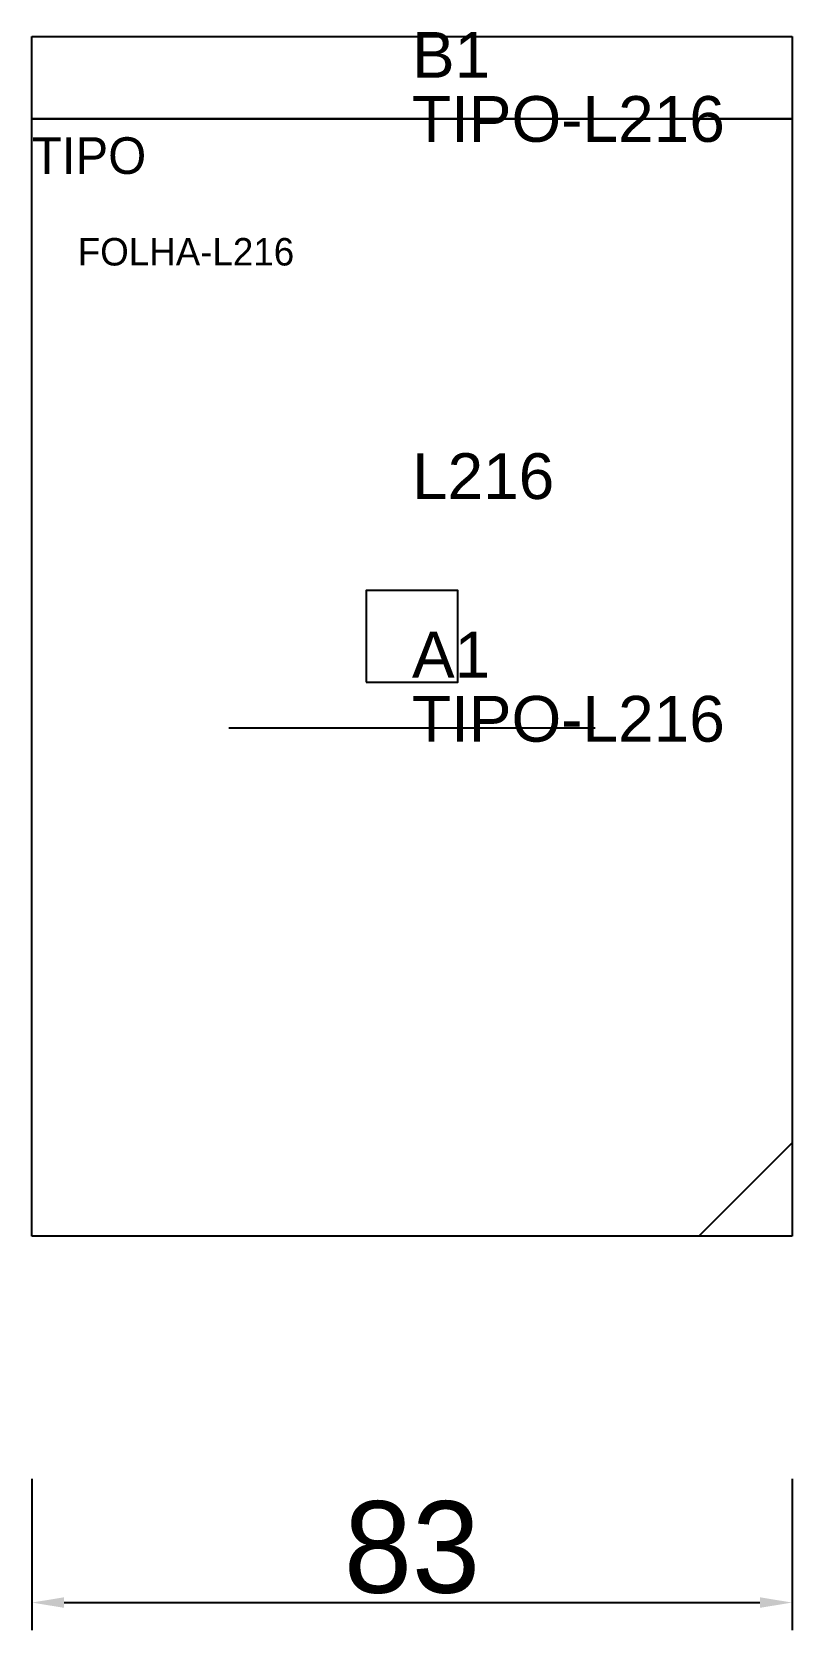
# Model space of a CAD drawing. Header units: metres. Extents: x 222 to 305, y 28 to 202.
import ezdxf

# ---------------------------------------------------------------- set-up
doc = ezdxf.new("R2010")
doc.units = ezdxf.units.M
for name, color, linetype in [('3', 3, 'CONTINUOUS'), ('AUX00', 7, 'CONTINUOUS'), ('COTA', 241, 'CONTINUOUS'), ('FOLHA', 255, 'CONTINUOUS'), ('Hachura', 251, 'CONTINUOUS'), ('NOMENCLATURA', 7, 'CONTINUOUS'), ('Nível', 160, 'CONTINUOUS'), ('Painéis', 200, 'CONTINUOUS'), ('Pilares', 5, 'CONTINUOUS'), ('SARR_2.2x7', 40, 'CONTINUOUS')]:
    doc.layers.add(name, color=color, linetype=linetype)
doc.styles.add('ARIAL', font='Arial.ttf')
doc.styles.add('STR_STANDARD', font='arial.ttf')
doc.dimstyles.new('EZ DXF', dxfattribs={"dimtxt": 10, "dimasz": 3.5, "dimexe": 3, "dimexo": 1.5, "dimgap": 1, "dimtad": 1, "dimdec": 1, "dimdsep": 46, "dimcen": 2.5, "dimazin": 3, "dimtfac": 1, "dimtmove": 0, "dimatfit": 3})

msp = doc.modelspace()

# ---------------------------------------------------------------- hatches: boundary and pattern name
at = {"layer": 'Hachura'}
h = msp.add_hatch(dxfattribs=at)
h.set_pattern_fill('ANSI31', scale=50)
h.paths.add_polyline_path([(222.2, 201.5), (305.2, 201.5), (305.2, 70.5), (222.2, 70.5)])
h = msp.add_hatch(dxfattribs=at)
h.set_pattern_fill('ANSI31', scale=50)
h.paths.add_polyline_path([(222.2, 201.5), (305.2, 201.5), (305.2, 70.5), (222.2, 70.5)])

# ---------------------------------------------------------------- linework, layer by layer
at = {"layer": '3'}
msp.add_lwpolyline([(222.2, 192.5), (305.2, 192.5)], close=True, dxfattribs=at)
msp.add_lwpolyline([(222.2, 192.5), (305.2, 192.5)], close=True, dxfattribs=at)
at = {"layer": 'Painéis', "color": 200}
for p, q in [((222.2, 201.5), (305.2, 201.5)), ((222.2, 70.5), (222.2, 201.5)), ((222.2, 201.5), (305.2, 201.5)), ((222.2, 70.5), (222.2, 201.5)), ((305.2, 201.5), (305.2, 70.5)), ((305.2, 201.5), (305.2, 70.5)), ((305.2, 70.5), (222.2, 70.5)), ((305.2, 70.5), (222.2, 70.5))]:
    msp.add_line(p, q, dxfattribs=at)
at = {"layer": 'Pilares'}
msp.add_lwpolyline([(258.7, 131), (268.7, 131), (268.7, 141), (258.7, 141)], close=True, dxfattribs=at)
msp.add_lwpolyline([(258.7, 131), (268.7, 131), (268.7, 141), (258.7, 141)], close=True, dxfattribs=at)
at = {"layer": 'SARR_2.2x7'}
msp.add_line((243.7, 126), (283.7, 126), dxfattribs=at)
msp.add_line((243.7, 126), (283.7, 126), dxfattribs=at)

# ---------------------------------------------------------------- texts
at = {"layer": '3', "style": 'STR_STANDARD'}
for s, p in [('B1', (263.7, 197)), ('B1', (263.7, 197)), ('A1', (263.7, 131.5)), ('A1', (263.7, 131.5))]:
    msp.add_text(s, height=5, dxfattribs=at).set_placement(p)
at = {"layer": 'AUX00', "style": 'STR_STANDARD'}
for p in [(263.7, 190), (263.7, 190), (263.7, 124.5), (263.7, 124.5)]:
    msp.add_text('TIPO-L216', height=5, dxfattribs=at).set_placement(p)
at = {"layer": 'FOLHA'}
msp.add_text('FOLHA-L216', height=3, dxfattribs=at).set_placement((227.2, 176.5))
msp.add_text('FOLHA-L216', height=3, dxfattribs=at).set_placement((227.2, 176.5))
at = {"layer": 'NOMENCLATURA', "insert": (263.7, 156), "char_height": 5, "attachment_point": 1, "style": 'ARIAL'}
msp.add_mtext('L216', dxfattribs=at)
msp.add_mtext('L216', dxfattribs=at)
at = {"layer": 'Nível'}
msp.add_text('TIPO', height=4, dxfattribs=at).set_placement((222.2, 186.5))
msp.add_text('TIPO', height=4, dxfattribs=at).set_placement((222.2, 186.5))

# ---------------------------------------------------------------- dimensions: what is measured, and where the dimension line sits
at = {"layer": 'COTA'}
msp.add_linear_dim(base=(222.2, 30.5), p1=(222.2, 45.5), p2=(305.2, 45.5), dimstyle='EZ DXF', dxfattribs=at).render()
msp.add_linear_dim(base=(222.2, 30.5), p1=(222.2, 45.5), p2=(305.2, 45.5), dimstyle='EZ DXF', dxfattribs=at).render()

doc.saveas('drawing.dxf')
